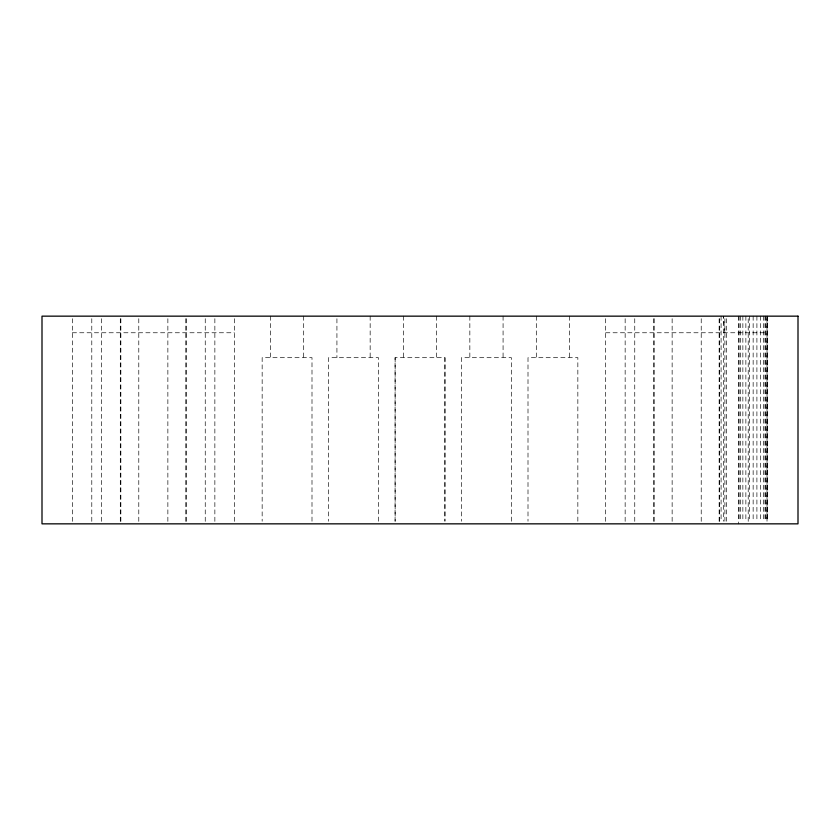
<?xml version="1.0" encoding="UTF-8"?>
<svg xmlns="http://www.w3.org/2000/svg" width="840" height="840" viewBox="0 0 840 840"><rect width="100%" height="100%" fill="white"/><g stroke="black" fill="none" stroke-linecap="round" stroke-linejoin="round"><path stroke-width="0.63" stroke-dasharray="4.2 3.15" d="M766.92 316.155L766.92 521.231M72.324 332.766L234.328 332.766M605.682 332.766L767.676 332.766M444.927 357.693L444.927 521.231L444.98 357.693L395.073 357.693L395.073 521.231M724.899 332.766L723.398 316.155L723.398 521.231M767.676 316.155L767.676 521.231M767.183 316.155L767.183 521.231M767.014 318.707L767.014 521.231M765.734 316.155L765.734 521.231M765.009 316.155L765.009 521.231M763.424 316.155L763.424 521.231M760.41 316.155L760.41 521.231M756.903 316.155L756.903 521.231M753.144 316.155L753.144 521.231M749.375 316.155L749.375 521.231M748.209 318.707L748.209 523.845M745.868 316.155L745.868 521.231M742.865 316.155L742.865 521.231M740.554 316.155L740.554 521.231M739.095 316.155L739.095 521.231M738.601 316.155L738.601 523.845M726.4 318.707L726.4 521.231M724.899 318.707L724.899 521.231M721.087 316.155L721.087 521.231M719.702 318.707L719.702 523.845M719.135 318.707L719.135 523.845M701.222 318.707L701.222 523.845M672.137 318.707L672.137 523.845M654.224 318.707L654.224 523.845M653.657 318.707L653.657 523.845M634.756 318.707L634.756 523.845M625.149 318.707L625.149 523.845M605.682 318.707L605.682 523.845M577.847 521.231L577.847 357.693L528.003 357.693L528.003 521.231M569.541 316.155L569.541 357.693M536.308 316.155L536.308 357.693M511.382 521.231L511.382 357.693L461.538 357.693L461.538 521.231M503.076 316.155L503.076 357.693M469.844 316.155L469.844 357.693M436.601 316.155L436.674 357.693M403.399 316.155L403.442 357.693M395.136 357.693L395.136 521.231M378.462 521.231L378.462 357.693L328.619 357.693L328.619 521.231M370.156 316.155L370.156 357.693M336.924 318.748L336.924 357.693M311.997 521.231L311.997 357.693L262.154 357.693L262.154 521.231M303.692 316.155L303.692 357.693M270.459 316.155L270.459 357.693M234.328 318.707L234.328 523.845M214.862 318.707L214.862 523.845M205.244 318.707L205.244 523.845M186.344 318.707L186.344 523.845M185.777 318.707L185.777 523.845M167.864 318.707L167.864 523.845M138.789 318.707L138.789 523.845M120.866 318.707L120.866 523.845M120.299 318.707L120.299 523.845M101.398 318.707L101.398 523.845M91.791 318.707L91.791 523.845M72.324 318.707L72.324 523.845"/><path stroke-width="1.26" d="M798 316.155L42 316.155L42 523.845L798 523.845L798 316.155"/></g></svg>
